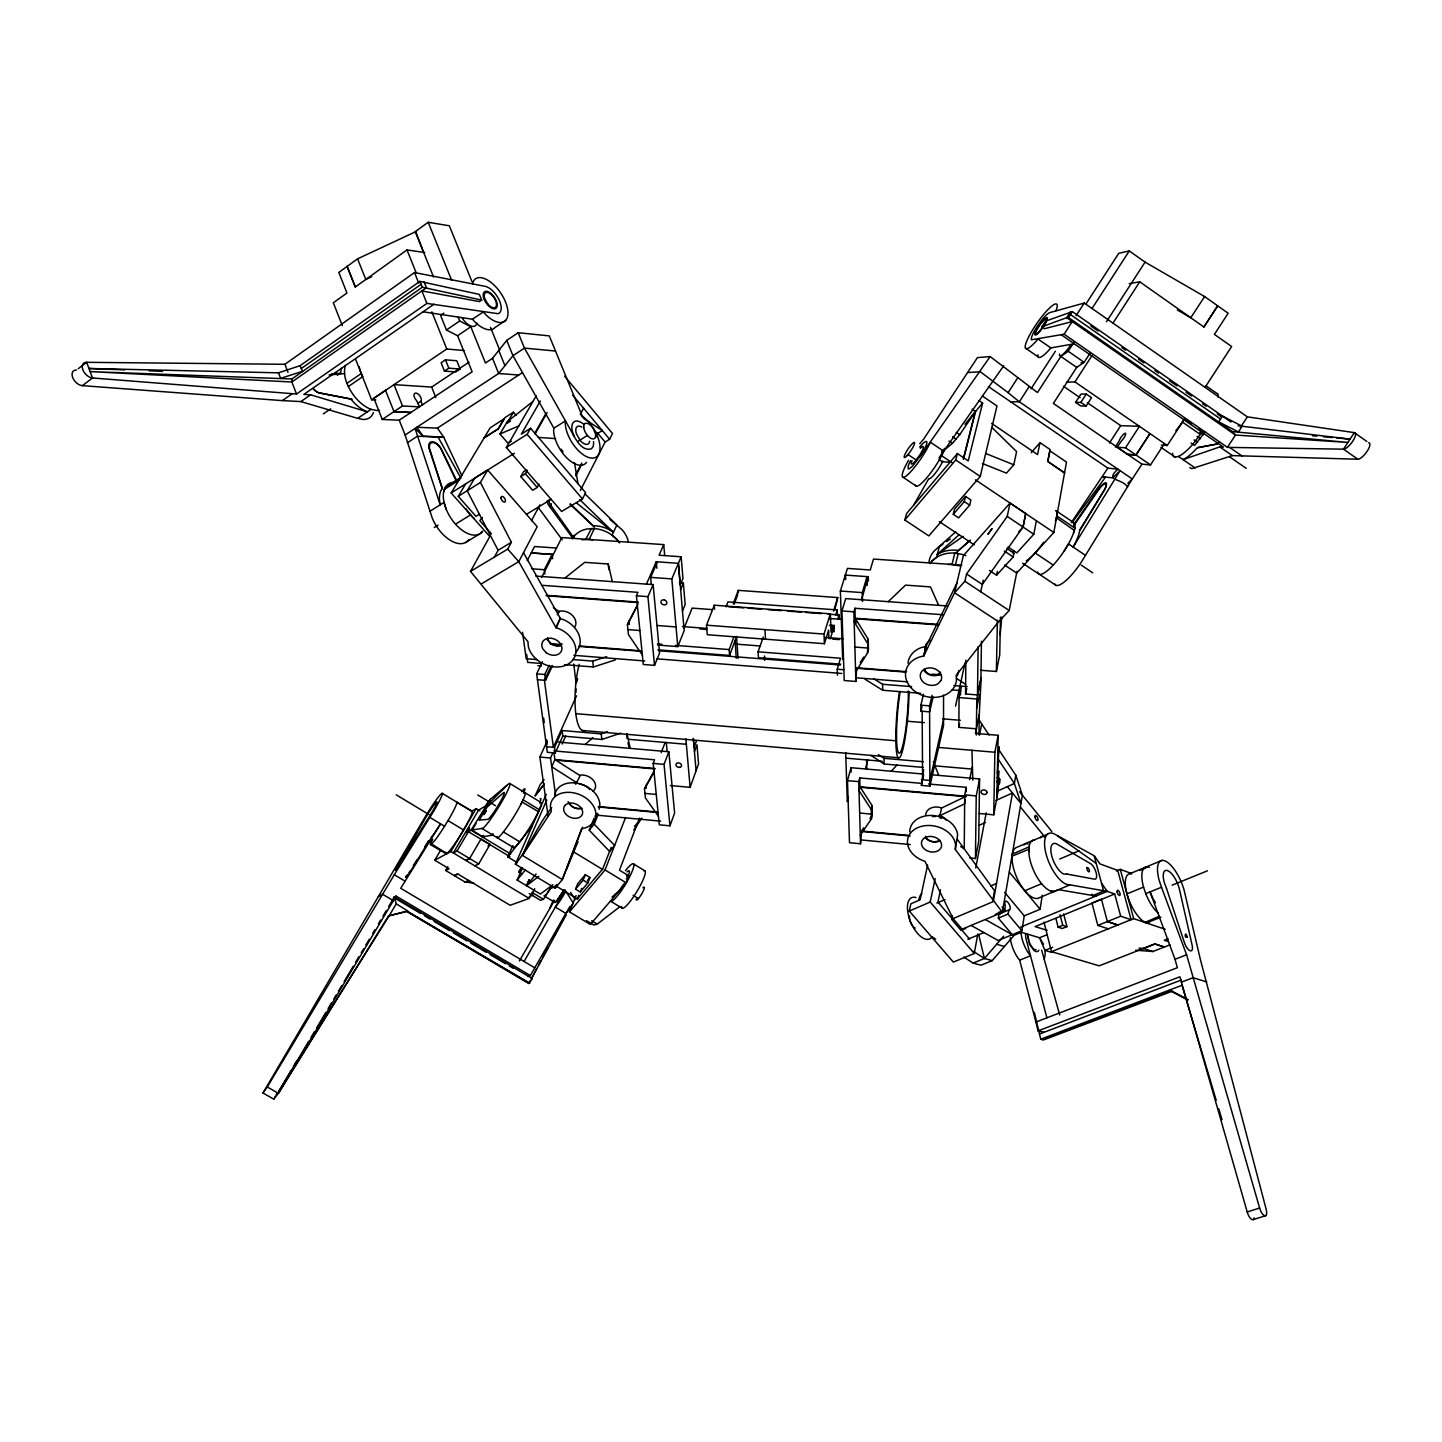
<?xml version="1.0" encoding="UTF-8"?>
<svg xmlns="http://www.w3.org/2000/svg" width="1442" height="1442" viewBox="0 0 1442 1442"><rect width="100%" height="100%" fill="white"/><g stroke="black" fill="none" stroke-linecap="round" stroke-linejoin="round"><path stroke-width="1.5" d="M943.555 695.134L943.519 725.542L929.892 786.16L921.42 785.421L923.655 769.83M955.451 564.723L958.191 553.674M124.625 369.873L88.953 368.485L278.468 372.829L300.116 365.673L419.892 281.388L479.357 294.42L481.718 300.08L422.308 287.246L291.879 378.976L291.861 382.004L296.511 394.008L426.904 303.415L498.085 313.689A15.88 7.877 55.8 0 0 498.878 299.413A15.88 7.877 55.8 0 0 484.62 286.237L414.521 272.556L284.921 364.285L86.646 362.321L78.192 368.755M976.288 735.023L976.811 699.01L981.155 678.137L979.262 714.727L976.36 728.805L958.858 727.345L959.056 697.549L961.453 686.608M960.552 694.81L960.588 690.556L952.099 689.925M928.522 783.997L966.248 787.332L964.716 794.884L964.247 848.815L960.642 846.562M981.443 641.239L980.939 678.389L977.496 694.936L965.563 693.981L965.852 660.184M966.212 791.784L966.248 787.332M972.809 780.086L971.944 750.291L938.616 747.461M969.817 857.954L975.441 858.495L976.234 795.912L979.569 778.95L932.271 774.823M977.496 694.936L978.109 646.647M978.992 733.293L979.262 714.727M979.569 778.95L978.721 841.317L975.441 858.495M980.794 670.278L996.386 671.485L997.395 620.204M978.848 813.468L993.736 814.82L994.872 752.255L998.134 735.294L975.423 733.383L976.36 728.805M998.134 735.294L996.927 797.606L998.657 770.911L998.261 790.36L993.736 814.82M1000.496 617.14L999.721 654.866L996.386 671.485M1001.775 617.068L1000.153 634.877M1059.546 354.065L1059.491 355.345A13.465 2.794 -55 0 0 1070.451 345.413M1027.443 934.308L1029.462 944.204L1033.896 950.35A10.887 4.723 67.1 0 0 1038.042 951.251L1038.889 950.188M1028.813 852.15L1029.029 846.887L1012.374 854.097L1012.104 859.342A27.65 11.806 66.3 0 0 1022.775 888.146A27.65 11.806 66.3 0 0 1039.466 897.681L1069.964 884.847L1107.294 891.39L1114.684 893.986L1120.686 916.211L1131.105 919.708L1117.712 870.409L1099.904 863.884L1094.316 855.809L1053.742 833.638A27.903 11.536 66.1 0 0 1045.955 853.52A27.903 11.536 66.1 0 0 1066.557 884.379L1069.964 884.847M1002.352 912.371L955.307 849.464L955.577 844.868A24.37 18.331 12.7 0 0 933.677 825.887A24.37 18.331 12.7 0 0 908.262 837.135A24.37 18.331 12.7 0 0 921.456 859.991L924.971 861.415L953.072 918.59L962.12 929.171L1002.352 912.371L1022.378 795.173L1015.817 775.255L998.765 749.642M955.307 849.464L957.632 834.774A24.226 18.295 12.7 0 0 932.632 815.487A24.226 18.295 12.7 0 0 909.758 831.98M553.854 428.184L565.462 420.902L565.246 423.281A25.668 12.852 58.1 0 0 581.739 453.599A25.668 12.852 58.1 0 0 599.854 450.517A25.668 12.852 58.1 0 0 586.515 419.676L582.244 416.107L549.294 335.896L518.183 332.705L506.755 340.384L512.955 355.687L553.854 428.184L553.62 430.563A25.577 12.942 58.1 0 0 567.193 458.268A25.577 12.942 58.1 0 0 586.534 462.359M472.615 283.822L472.778 282.758A25.758 12.762 55.8 0 1 494.642 285.624A25.758 12.762 55.8 0 1 507.422 317.222A25.758 12.762 55.8 0 1 485.684 314.644L483.268 311.905L472.489 319.223L423.065 311.796L303.829 394.423L310.625 394.802L367.404 411.835A29.453 16.295 54.6 0 1 350.929 399.128L318.844 392.873A10.274 5.804 53.8 0 1 313.058 388.457A9.625 5.444 53.8 0 0 320.088 393.017L352.118 399.182M971.295 925.53L998.17 940.508L1021.891 930.739L1024.253 915.85L1040.133 909.271L1042.242 895.212M431.627 840.181L430.275 844.543L446.425 853.898L448.011 852.546A25.037 2.56 -58.4 0 0 463.549 830.051A25.037 2.56 -58.4 0 0 472.237 811.486L456.862 802.185A25.073 2.361 -58.3 0 1 448.011 820.606L444.569 826.248A25.073 2.361 -58.3 0 1 434.799 840.506L430.942 844.615M1021.891 930.739L1007.94 914.102L1009.039 910.136A4.813 2.109 66.6 0 0 1009.779 905.666A4.813 2.109 66.6 0 0 1006.011 901.16A4.813 2.109 66.6 0 0 1005.254 905.63L1004.876 910.443L995.25 914.462M997.467 791.117L1007.327 786.665L1012.482 793.01L993.286 901.592L953.072 918.59M985.535 919.654L1012.248 934.704L998.333 918.121L999.018 914.048L1008.625 910.046M992.691 900.944L994.511 890.687L957.344 839.37M1015.817 775.255L1014.375 783.475L1020.972 803.446L1012.482 793.01L996.08 800.4M1004.641 565.048L1016.718 573.069L1053.85 532.477L1066.485 462.089L1049.866 450.769L1047.793 461.458L1064.557 472.886L1047.793 461.458L1050.1 449.525L1039.988 442.64L1031.282 452.662M927.621 865.074L920.122 899.826L910.875 903.81L909.271 911.038L953.342 962.066L974.269 953.504L977.802 933.983M997.395 773.777L999.144 746.812L997.792 753.986M345.341 365.421C342.277 376.578 348.081 387.862 354.624 396.604A29.489 16.259 54.6 0 0 371.099 409.348L376.38 410.483A29.489 16.259 54.6 0 0 379.516 410.249M975.747 868.048L986.22 812.909M1007.994 546.987L1016.862 552.899L1033.788 534.243L1036.383 520.76M952.369 915.526L951.612 919.365L961.039 930.396L965.725 928.432M1009.184 610.507L980.704 591.743L982.326 584.425L1023.027 527.051L1025.713 513.568L1010.067 503.042L963.328 555.693L954.568 592.752L923.799 655.876L920.068 656.849A25.794 20.603 13 0 0 916.391 692.376A25.794 20.603 13 0 0 956.461 680.516L956.226 675.289L997.972 622.493L1009.184 610.507L1016.971 571.393M978.415 718.729L981.732 724.01L979.46 735.168L978.127 733.041M1025.731 513.604L1023.027 527.051L1018.827 531.737M1039.988 442.64L1037.573 454.59L991.645 423.425M989.518 570.545L996.584 575.232L1013.203 556.936L1013.96 553.223L1006.877 548.501M965.401 800.04L964.626 803.843L939.932 815.613M969.619 779.707L972.196 766.946M940.49 889.786L937.967 902.097L955.163 922.249M976.667 708.292L979.569 694.395M974.269 953.504L930.216 902.043L935.155 878.52M996.584 575.232L997.413 571.338M998.675 621.826L954.568 592.752L964.878 581.27L966.573 573.988L1007.219 516.416L1010.067 503.042M982.435 463.531L1006.462 473.138L1013.762 464.775L1016.61 451.616L991.88 427.409M965.563 693.981L966.753 688.447M860.279 835.206L871.509 818.695L871.274 809.521L858.999 790.522L859.991 786.791L966.176 796.254L941.554 808.043L939.517 817.524L941.5 818.335M958.858 727.345L959.615 723.83M955.541 706.147L965.077 662.815M983.264 580.153L982.326 584.425L966.573 573.988M943.519 719.9L929.874 780.446L921.384 779.707M921.42 785.421L922.321 781.456M923.601 775.454L922.592 779.78L922.159 711.23L920.915 711.158L920.879 705.156L923.511 694.233M933.118 696.991L929.621 711.879L922.159 711.23M929.892 786.16L929.585 705.859L932.091 695.242M979.136 400.714L982.615 403.057L968.249 460.845L957.398 453.545L906.639 513.478L904.801 520.003L928.828 535.919L980.236 476.437L996.981 405.959L982.507 396.117M969.655 505.187L970.899 500.013L965.545 496.427L954.55 509.134L953.252 514.307L958.606 517.876L969.655 505.187L964.283 501.6L965.545 496.427M920.915 711.158L921.979 706.778M948.223 564.435A29.11 24.009 12.5 0 1 952.026 564.489L954.802 553.079L962.283 554.413A28.894 23.919 12.4 0 1 965.87 555.693M923.583 656.218L925.962 646.593L956.821 583.271M923.799 655.876L926.179 646.25M963.256 459.169L975.098 412.214L964.968 424.272M963.635 458.736L975.549 411.457L972.088 409.113M871.274 809.521L872.23 805.772L859.991 786.791L859.738 777.923L921.871 783.403M872.338 810.368L871.401 814.117L859.648 813.036M871.509 818.695L872.23 805.772M923.619 774.066L851.014 767.703L847.481 780.645L849.5 842.723L860.532 843.768L861.307 833.584M904.801 520.003L955.74 459.98L957.398 453.545M550.069 908.1L550.231 907.487A20.783 3.208 -58.7 0 1 553.566 899.952M865.579 768.442L867.778 760.06M860.532 843.768L858.747 781.636L859.738 777.923M848.437 797.336L847.301 801.554L845.697 752.562M1073.515 533.071L1074.867 528.114L1056.824 515.966A31.093 7.697 -55.7 0 0 1055.778 510.576L1073.713 522.653M905.306 672.08L856.638 668.259L855.611 671.882L867.453 653.136L868.463 649.531L868.228 639.257L855.214 618.221L854.944 608.272L943.447 614.761M868.336 644.394L867.327 647.999L854.89 647.043M1055.418 520.904L1056.824 515.966M947.304 605.964L845.733 598.574L841.948 610.939L844.219 680.534L855.881 681.453L856.638 668.259M867.453 653.136L868.228 639.257M862.532 601.458L862.298 592.608L867.021 576.62L867.237 585.416M861.451 599.854L868.282 576.71L845.336 575.088L840.38 591.04L842.651 659.481M855.881 681.453L853.88 611.823L854.944 608.272M837.442 675.162L837.225 669.232L840.506 658.237L758.095 651.82L758.456 657.696L840.704 664.149M274.268 1098.48L278.45 1093.324L396.099 896.077L530.35 975.567L569.987 906.315M837.73 619.213L839.046 614.923L827.96 614.112M835.711 615.013L837.279 609.948L727.958 601.891L726.047 606.884M833.079 625.486L831.025 632.173L830.358 613.805L714.277 605.207L706.526 625.179L707.265 634.714L824.391 643.709L828.609 630.082L828.934 638.59M830.286 638.914L834.413 625.486L829.961 625.161M833.53 611.102L837.73 597.565L738.25 590.355L733.239 603.693M834.828 609.732L837.73 597.565M845.481 579.486L845.336 575.088L847.445 568.4L870.265 569.987L873.492 559.063L961.886 565.156M824.391 643.709L824.013 634.083L830.358 613.805M758.095 651.82L763.269 637.04M444.587 489.271L459.547 479.825L460.304 477.717L445.362 487.144L443.649 491.812M670.35 785.548L690.123 787.332L698.559 763.881L696.955 744.757L694.449 751.606M657.913 649.819L729.598 655.443L736.538 636.481L738.034 658.525M553.746 750.885L654.56 759.79L653.172 763.413L659.3 824.824L669.953 825.815L674.622 813.054L668.854 751.769L558.324 742.089M729.598 655.443L729.183 649.567L733.816 636.949M696.594 740.539L694.089 747.389L693.332 738.755M734.122 604.27L737.691 594.735M576.079 895.518L569.5 911.903L590.337 924.412L626.225 882.828L628.838 875.889L619.465 870.193L639.473 818.119M546.23 794.344L515.353 864.173L555.188 888.164L562.344 879.548L582.514 827.257M669.953 825.815L664.041 764.368L668.854 751.769M661.193 752.67L665.122 742.486M658.453 816.352L645.421 797.931L644.484 788.864L654.38 770.425M569.5 911.903L605.027 869.959L625.594 817.488M611.174 847.427L602.666 869.039L577.16 899.195L578.729 895.284M587.813 882.973L589.976 877.529L585.308 874.699L577.737 883.694L575.538 889.155L580.225 891.967L587.813 882.973L583.127 880.143L585.308 874.699M657.642 645.061L677.776 646.629L684.157 630.713L678.407 563.317L656.218 561.749L646.395 584.226M580.225 891.967L581.667 888.344M684.229 627.775L692.124 608.109L712.312 609.606M406.211 875.997L405.815 877.006L407.834 874.393M682.445 611.12L685.148 604.468L683.364 583.145L679.308 582.856M594.194 824.193L614.634 845.445L609.606 851.429L589.219 830.213L594.194 824.193L598.232 814.261M542.571 585.344L637.941 592.338L636.427 595.798L643.276 664.474L654.524 665.375L659.571 653.082L653.118 584.605L535.775 576.079M589.219 830.213L594.104 818.299M556.702 901.25L558.36 898.258A7.156 1.1 -58.7 0 0 562.218 892.454M680.66 589.706L683.364 583.145M566.346 869.868L578.008 841.605M555.188 888.164L556.72 884.433M1055.868 310.841L1056.337 309.742A27.019 5.227 -55.2 0 0 1046.495 311.166A27.019 5.227 -55.2 0 0 1026.127 342.727A27.019 5.227 -55.2 0 0 1035.735 341.646L1038.006 339.014L1050.876 347.901L1074.236 343.773M677.776 646.629L671.828 578.909L681.147 556.774L659.084 555.224L663.717 544.607L561.839 537.578L541.597 577.521M575.755 784.34L580.423 775.129A11.59 8.58 22.4 0 1 593.509 780.482A11.59 8.58 22.4 0 1 593.077 791.225M654.524 665.375L647.927 596.646L653.118 584.605M651.279 583.92L650.648 577.377L657.426 561.839M642.339 655.029L628.478 634.678L627.414 624.53L637.923 604.054M552.899 884.703L540.389 894.058L517.137 880.071L522.328 868.192M515.353 864.173C529.737 846.923 537.361 825.203 551.763 807.646M522.869 854.872L551.295 811.558L550.429 806.997A23.541 17.232 22.4 0 1 568.815 792.325A23.541 17.232 22.4 0 1 594.428 807.971A23.541 17.232 22.4 0 1 584.767 827.978L581.613 828.753L562.344 879.548L522.401 855.394L546.77 800.094M562.146 743.982L565.715 735.943M517.408 862.731L507.764 856.909L512.775 845.733M535.162 795.768L544.373 784.033L535.18 795.804L540.155 784.7L544.103 779.671M542.444 661.77L536.64 673.847L547.329 752.291L555.242 752.994L562.813 736.087L562.092 730.517L601.206 733.888L607.497 731.797M576.512 695.837L553.386 747.298L546.554 746.722M555.242 752.994L554.503 747.407L562.092 730.517M555.585 795.335L550.538 758.023L552.953 752.67M548.05 815.956L539.867 757.068L547.131 741.116M942.762 461.025L941.59 463.531A13.176 2.542 -56.1 0 1 934.236 474.508A13.176 2.542 -56.1 0 1 928.702 478.798L913.615 505.241M551.096 666.132L544.409 680.263L553.386 747.298L554.503 747.407M537.433 679.705L545.563 680.372L552.538 665.609M545.563 680.372L544.77 674.495L549.15 665.285M539.632 803.05A26.407 3.335 -58.4 0 1 539.344 809.719L537.019 814.568A26.407 3.335 -58.4 0 1 521.427 839.659A26.407 3.335 -58.4 0 1 513.154 846.436M516.2 415.422L513.442 412.196L504.862 417.693L498.247 428.869L484.152 437.827L498.247 428.869L504.141 418.847L490.118 427.859L451.184 492.966L489.793 536.55L470.507 571.393L527.916 641.618L528.367 646.665A24.983 19.215 25.4 0 0 567.824 664.293A24.983 19.215 25.4 0 0 559.586 629L555.909 627.504L560.325 618.348L523.5 552.701M556.161 627.865L560.325 618.348M557.279 614.815L559.802 611.12A12.293 9.553 25.6 0 1 572.672 615.68A12.293 9.553 25.6 0 1 574.889 626.946M582.117 539.795L589.075 539.452L594.392 528.583L587.471 528.926A28.047 22.405 26.1 0 0 572.366 538.875M591.238 528.745L585.885 539.236M520.706 804.654L523.086 799.805L539.344 809.719M574.24 535.18L572.744 538.19L548.411 504.826A9.625 7.733 28.4 0 1 547.401 500.59M274.701 1097.506L275.332 1096.262M544.896 574.042L544.337 569.716L552.124 554.395L531.215 552.935L553.277 554.485M536.226 395.847L506.34 447.489L561.623 511.477L582.46 498.95L585.632 492.695L530.602 428.274L521.355 434.132L540.353 400.984M580.333 490.514L605.117 442.009L609.606 439.251L612.526 433.519L564.543 376.164M575.574 474.995L581.793 463.044M575.773 475.86L581.793 464.27M595.834 437.214L597.835 433.357L602.323 430.581L584.208 418.811L580.315 414.196L583.559 408.194M527.231 560.577L534.567 546.518L556.54 548.05M549.744 506.719L551.313 503.745M627.414 624.53L637.4 605.622M536.532 969.024L531.269 978.938L566.165 914.985L564.958 915.4M538.623 965.04L540.732 961.075M542.841 957.109L548.104 947.178M554.431 935.263L563.894 917.382M531.485 520.688L539.921 504.826M470.507 571.393L507.71 549.114L511.405 542.264L480.42 482.475L487.666 470.002L537.217 526.672L518.796 561.641L481.61 583.74M526.582 469.858L523.536 471.732L520.814 476.617L532.639 490.262L537.217 487.45L538.984 484.188M494.354 557.135L498.085 550.285L511.405 542.264M520.814 476.617L525.393 473.769L527.195 470.525M417.585 403.58L421.226 400.894A5.119 2.776 55.5 0 0 418.685 394.513A5.119 2.776 55.5 0 0 414.124 394.261A5.119 2.776 55.5 0 0 416.648 400.642L419.568 406.878L402.48 405.959L382.238 419.46L373.875 398.262L385.555 390.349M267.275 1086.998L394.279 874.735L433.357 811.774A25.109 2.163 -58.3 0 0 441.703 793.442A25.109 2.163 -58.3 0 0 424.849 817.398L262.967 1093.018L267.275 1086.998L278.45 1093.324L388.511 915.922L406.842 911.434L528.709 983.48L530.404 980.452M528.709 983.48L532.422 978.649L394.369 896.924L388.655 906.549M534.658 433.501L545.653 414.034M535.072 433.988L547.149 412.556M506.34 447.489L527.141 434.348L530.602 428.274M457.745 873.978L454.266 875.618L457.727 873.96L510.144 905.288L529.178 898.438L534.766 888.705M644.484 788.864L654.037 772.191M1044.062 958.804L1044.423 958.173A21.756 9.445 67.1 0 0 1044.981 950.008M524.077 961.49L563.534 892.832A12.816 1.983 -58.7 0 0 565.066 890.02L572.907 902.53M276.125 1094.802L277.026 1093.234M521.698 873.798L518.723 871.995L520.868 868.282M522.527 867.579L518.723 871.995M430.509 843.011L432.708 839.244M519.39 960.967L554.467 900.529M474.797 865.813L478.672 863.956L490.046 844.399L481.033 838.956L469.641 858.549L465.838 860.441L469.587 858.495M483.575 835.423L481.844 836.63L471.119 830.159L468.416 831.673L457.042 850.996L453.329 852.943L478.582 810.116L485.251 806.15L490.118 799.445L508.846 783.691A26.479 2.92 -58.3 0 1 501.311 802.581A26.479 2.92 -58.3 0 1 482.746 828.339L471.119 830.159L490.19 799.409M511.405 441.27L507.638 442.874L499.977 433.988L507.223 421.695L533.035 401.363M513.442 412.196L506.881 423.353L510.576 420.992M473.643 883.081L465.009 882.017L445.65 870.463L449.057 868.769L434.727 860.207L450.913 851.483L476.166 808.638L479.862 810.873M445.65 870.463L447.831 866.768M476.04 823.454L472.003 830.304L482.764 836.793L492.894 835.08A26.461 3.064 -58.3 0 1 492.894 833.584M278.721 1091.342L291.212 1070.234M293.501 1066.377L296.908 1060.627M434.727 860.207L440.279 850.834M446.948 853.61L431.645 844.003M472.003 811.161L456.447 802.203M1037.663 571.897A31.039 7.967 -55.6 0 0 1063.06 552.628A31.039 7.967 -55.6 0 0 1071.316 522.527L1107.871 468.145L1117.892 469.155L1132.294 478.978L1081.284 562.182A30.985 8.237 -55.5 0 1 1054.571 583.758M479.537 514.163L475.968 516.362L458.268 496.354L465.676 483.863M308.714 1041.304L277.873 1093.288L389.322 915.526L396.262 903.81L394.369 896.924L396.099 896.077M310.985 1037.465L314.41 1031.679M316.699 1027.84L325.838 1012.428M328.127 1008.571L331.552 1002.803M333.841 998.946L336.112 995.106M338.401 991.249L341.826 985.481M344.115 981.623L353.254 966.23M355.525 962.373L358.95 956.605M361.239 952.747L363.528 948.89M365.817 945.051L369.242 939.265M372.667 933.497L374.938 929.639M378.381 923.871L380.652 920.014M382.941 916.175L386.366 910.389M430.779 838.09A25.091 2.307 -58.3 0 0 440.549 823.833L400.714 888.308L534.748 967.816M1191.092 443.036L1194.571 445.434L1204.899 432.131M1064.286 550.79L1068.468 543.922L1085.429 555.314M413.385 865.579L416.81 859.937M424.813 846.778L428.256 841.137M429.644 839.947L409.276 873.311M1080.04 530.115L1103.076 492.263A9.914 2.56 -55.1 0 0 1105.617 483.611A9.914 2.56 -55.1 0 0 1097.452 491.47L1073.245 526.51M910.569 460.647A16.511 3.028 -56.2 0 0 908.154 466.253L908.172 468.92L909.145 468.884L912.66 466.09L922.231 453.185A16.511 3.028 -56.2 0 0 926.791 441.793A16.511 3.028 -56.2 0 0 919.69 447.02M860.189 662.635L863.74 657.029M624.278 883.441L618.582 891.498L612.075 896.996M1043.341 326.09L1040.061 330.579A9.301 1.802 -55.2 0 1 1035.608 333.985A9.301 1.802 -55.2 0 1 1037.789 328.037L1039.051 326.036A9.301 1.802 -55.2 0 1 1045.847 318.718A9.301 1.802 -55.2 0 1 1044.188 324.756L1044.08 324.937M408.879 872.861L409.997 871.13M529.232 893.535L540.498 900.313L543.454 899.285L550.429 888.452L556.125 886.379M919.78 443.721A26.407 4.849 -56.2 0 1 923.565 439.269L977.424 357.616L990.149 356.571L1037.483 392.53L1060.843 356.426L1068.18 351.271L1074.128 342.078M1366.836 441.45L1354.326 432.636L1247.33 416.846L1084.222 303.054L1050.028 312.535A16.673 3.226 -55.2 0 0 1038.096 325.081A16.673 3.226 -55.2 0 0 1031.427 339.789L1064.106 334.202L1072.253 321.584L1044.513 328.686L1041.827 326.829L1045.486 321.187L1072.343 311.616L1230.927 421.983M1076.074 315.69L1084.222 303.054M990.149 356.571L919.924 456.808M1003.632 365.907L938.976 457.925M1127.608 486.873C1121.227 477.753 1104.266 481.682 1117.892 469.155L1019.332 401.795L1008.12 392.675L1017.872 377.588M1029.065 386.762L1019.332 401.795L1010.716 401.813M1031.012 388.889L1055.382 351.235M1085.844 304.154L1118.74 253.305L1129.284 250.944L1145.074 262.12L1106.465 321.728M1091.991 308.57L1129.284 250.944M1066.431 382.184L1074.957 381.914L1092.081 355.471M1112.845 323.35L1139.739 281.803L1203.926 327.01L1217.697 305.812L1203.926 326.992M1075.57 402.408L1080.941 394.117L1086.259 394.045L1091.54 397.686L1086.132 406.031L1080.815 405.995L1075.57 402.408L1080.851 402.408L1086.132 406.031M1080.851 402.408L1086.259 394.045M1090.08 353.146L1084.15 362.321L1076.705 367.404L1053.363 403.418L1141.938 464.162L1150.518 464.937L1164.433 443.559M1205.061 387.339L1231.63 346.513L1214.416 334.4L1228.169 313.238L1204.593 296.547L1190.804 317.763L1177.339 309.958M1109.439 443.036L1120.722 425.642L1139.432 426.327L1125.499 447.795L1117.153 447.236L1121.407 441.018A5.444 1.37 -54.8 0 0 1125.571 434.619A5.444 1.37 -54.8 0 0 1123.318 434.493A5.444 1.37 -54.8 0 0 1119.172 440.873L1115.351 447.11M1117.153 447.236L1127.536 454.338L1136.044 455.023L1149.977 433.591L1135.972 454.969L1127.464 454.302M1070.505 311.796L1066.665 317.691L1041.827 326.829M1068.504 317.528L1232.369 431.591L1347.891 442.442L1235.452 435.051L1066.665 317.691L1068.504 317.528L1072.343 311.616M1141.938 464.162L1132.294 478.978L1127.842 483.322M1161.351 445.127L1167.245 445.488L1184.549 418.901L1191.759 423.894M1064.106 334.202L1227.43 447.38L1235.452 435.051L1232.369 431.591M1240.426 427.463L1247.33 416.846M633.741 830.069L641.834 818.119M863.74 827.78L861.253 831.439L910.172 836M869.959 818.605L872.464 814.946M941.644 452.373L952.387 443.379L959.687 434.691L975.549 411.457M1073.875 524.419L1098.768 488.766A10.581 2.722 -55 0 1 1105.852 482.782A10.581 2.722 -55 0 1 1104.392 489.829L1079.661 530.097A31.021 8.039 -55.5 0 1 1073.136 547.059L1120.073 470.633L1112.701 477.897L1102.788 476.743M1184.549 418.901L1179.718 425.769A31.778 8.346 -54.3 0 1 1175.843 430.617M1072.109 522.581L1105.347 477.338L1102.589 477.014M408.158 874.952L405.905 877.619M488.063 846.166L490.046 844.399M458.214 317.312L459.692 320.971L470.813 326.775L485.449 362.987L492.533 358.301L506.755 340.384M538.479 811.684L522.004 802.004M507.764 856.909L531.9 826.554M517.137 880.071L525.321 869.941M536.136 873.96L526.564 885.748L529.142 879.8L526.564 885.748L538.821 876.303M594.915 816.316L597.385 813.306M971.421 416.377L982.615 403.057M941.824 451.815L944.726 448.372M575.538 889.155L583.127 880.143M587.453 880.521L589.976 877.529M634.534 826.428L637.346 823.094M626.279 878.863L628.838 875.889M963.779 957.073L973.152 963.076L984.417 958.479L1003.632 936.164M1050.876 347.901L1048.586 350.532A26.983 5.407 -55.1 0 1 1037.952 354.786M953.252 514.307L964.283 501.6M973.152 963.076L980.975 965.203L992.186 960.642L1014.159 935.245L1021.387 932.271L1039.556 937.769L1047.361 934.596M480.547 533.396L482.133 531.611M1056.481 517.876L1074.254 530.368M891.192 771.218L897.104 764.963M486.224 806.114L506.971 785.385M888.272 601.674L905.522 585.128L930.451 586.894L938.652 605.334M955.758 531.81L934.164 550.988A28.696 23.847 12.3 0 0 928.954 562.272M970.322 540.335L958.479 550.502A28.84 23.901 12.3 0 0 937.336 554.395L958.858 534.928M956.605 552.232L970.033 540.281M585.182 744.451L592.95 737.565M931.46 561.569L936.597 557.315L939.283 546.752L942.96 544.175M564.777 578.188L584.713 562.344L608.236 564.002L612.327 581.631M586.425 920.591L593.816 925.043L597.24 924.106L620.132 906.549M76.498 370.035A9.121 5.642 48.9 0 0 72.659 377.444A9.121 5.642 48.9 0 0 82.356 385.645L92.522 377.984L296.511 394.008M423.606 252.314L415.693 231.693L357.58 258.839L338.816 272.448L346.945 292.996L333.318 302.784L342.349 325.676M433.573 277.062L415.26 231.621L428.202 222.284L449.327 225.781L472.021 281.749M355.309 287.012L347.125 266.41L355.309 287.012L407.005 249.935L424.759 252.53M301.27 368.503L421.1 284.308L419.892 281.388M946.619 541.597L950.278 539.02M937.336 554.395L963.112 536.352M82.356 385.645L282.326 400.606L292.167 393.774M423.065 311.796L433.988 304.226M337.284 375.226L340.709 373.099A29.453 16.295 54.6 0 1 341.682 367.962M282.326 400.606L300.837 401.579L310.625 394.802M443.884 313.148L440.585 315.419L446.461 330.002L457.601 335.734L472.147 371.82L399.254 420.199L382.238 419.46M346.891 383.41L361.257 373.532A29.633 16.15 54.7 0 1 359.238 366.809M348.387 386.492L362.771 376.632L361.257 373.532M481.718 300.08L479.465 301.612L421.893 290.887L291.861 382.004L90.125 371.603L291.879 378.976M323.314 413.872L330.741 408.825M446.461 330.002L459.692 320.971M457.601 335.734L470.813 326.775M355.507 358.968L371.603 399.776L446.768 349L464.198 350.55M300.837 401.579L357.706 418.36L371.099 409.348M445.488 359.833L441.126 362.753L444.46 371.099L455.78 371.946L460.124 369.062L456.79 360.752L445.488 359.833L448.822 368.179L460.124 369.062M505.745 320.304L495.039 327.514A25.668 12.834 55.7 0 1 474.905 321.963L472.489 319.223M444.46 371.099L448.822 368.179M402.48 405.959L394.026 384.635L431.663 387.069L468.92 362.23M468.83 539.668A29.363 16.457 57.3 0 1 450.697 540.552A29.363 16.457 57.3 0 1 432.24 518.057L405.112 434.979L498.662 373.478L512.955 355.687L524.455 348.099L555.494 351.037M407.383 442.784L417.369 436.241L443.685 437.16L461.8 475.536M614.923 894.256L616.996 893.175M423.245 436.457L416.828 427.265L437.413 428.112L522.365 372.667M487.666 470.002L474.58 478.257L467.208 490.767L458.268 496.354M451.184 492.966L514.397 453.257M430.077 511.171L444.046 502.411L446.245 509.314M480.42 482.475L467.208 490.767L498.085 550.285M434.276 527.502L438.062 525.158M578.35 441.054L587.417 435.448M455.51 524.167L470.579 514.866M465.586 542.516L479.555 533.991M526.528 514.271L551.241 499.293M471.444 811.504L476.166 808.638M378.435 896.473L382.617 894.274L393.378 900.655M406.842 911.434L529.863 983.192M388.511 915.922L407.744 910.983L396.262 903.81M1013.96 553.223L1013.582 553.386A5.426 1.316 -55.9 0 1 1013.798 550.447M371.82 276.684L365.799 279.478L357.58 258.839M1007.327 786.665L1014.375 783.475L998.459 759.61M465.009 882.017L468.56 880.431M979.352 825.203L985.499 822.481M1032.508 840.524L1015.925 847.716A27.65 11.806 66.3 0 0 1012.374 854.097M1031.823 841.01L1047.541 834.197M1028.921 849.266L1012.014 856.188M499.977 433.988L518.832 425.895M909.271 911.038L930.216 902.043M936.867 903.089L945.033 899.592M990.528 886.055L996.476 883.531M1059.726 859.035L1078.94 850.852M1024.793 890.777L1041.593 883.694M998.333 918.121L1007.94 914.102M1116.378 870.968L1120.272 869.346L1131.483 873.492M967.78 939.265L984.093 932.505M1149.4 923.204A26.695 10.4 66.6 0 1 1146.39 922.934L1142.893 920.987A26.695 10.4 66.6 0 1 1126.977 893.968A26.695 10.4 66.6 0 1 1129.933 873.654L1161.891 860.423M1139.793 870.481L1145.939 867.922M1020.684 927.062L1107.294 891.39L1101.526 883.243L1096.262 863.524M1114.684 893.986L1035.14 926.629L1047.198 930.36M1126.941 893.878L1143.542 887.082A26.821 10.256 66.6 0 1 1146.336 866.858L1149.346 867.255M1055.941 918.716L1058.122 927.206L1062.754 925.313L1066.918 926.629L1063.637 913.922M1143.542 887.082L1145.741 893.643L1161.495 887.245L1159.26 880.665A26.929 10.13 66.5 0 1 1164.757 860.802A26.929 10.13 66.5 0 1 1184.044 889.876L1200.303 959.218L1266.076 1208.955A7.751 2.938 69.9 0 1 1264.922 1215.84A7.751 2.938 69.9 0 1 1259.623 1208.036L1186.604 954.784L1161.495 887.245M1066.918 926.629L1062.285 928.504L1058.122 927.206M1172.112 885.172L1207.477 870.806M1117.82 925.025L1107.348 921.6L1101.436 899.105L1091.954 902.998L1097.831 925.422L1120.686 916.211M1010.247 937.642A21.684 9.517 67.2 0 0 1017.962 958.029L1019.674 960.174L1030.507 955.794L1028.795 953.649A21.756 9.445 67.1 0 1 1021.044 933.226M1039.556 937.769L1044.945 950.386L1052.768 947.232M1043.972 922.105L1051.47 951.666L1133.682 918.644L1165.136 929.279M1159.35 916.247L1144.912 922.447M1146.39 922.934L1160.918 917.148M1139 948.151L1143.308 948.494L1154.898 943.951L1164.415 947.034L1154.898 943.951L1099.201 965.816L1051.47 951.666M1168.11 938.76L1164.253 940.274L1168.038 941.518M1135.683 950.206L1152.879 951.522L1169.985 944.852M1044.062 1032.292L1038.078 1030.886L1035.897 1022.054L1177.357 967.708L1175.014 959.272L1186.604 954.784M1038.078 1030.886L1179.88 976.775L1247.204 1211.947A7.733 2.956 70 0 0 1251.115 1218.995A7.733 2.956 70 0 0 1254.198 1217.877M1188.352 999.811L1172.202 991.249L1043.521 1039.934L1040.727 1039.213L1039.484 1034.022L1181.304 980.037M1181.377 982.146L1193.057 977.712L1206.738 981.93M1040.727 1039.213L1182.025 985.283L1216.219 1100.282M1042.133 1039.574L1170.868 990.816M529.25 896.491L533.27 895.031M1060.915 334.544L1223.465 447.128L1219.788 446.912L1182.999 459.619A31.706 8.706 -54.1 0 0 1197.202 447.777L1216.471 444.136A11.103 3.136 -53.9 0 0 1219.662 441.847M562.813 736.087L601.873 739.476L620.691 733.167M1189.866 467.496A31.652 8.886 -54 0 0 1191.903 468.614L1232.333 455.6L1357.823 459.223A10.094 3.353 -52.4 0 0 1367.196 451.184A10.094 3.353 -52.4 0 0 1368.638 442.712M564.525 664.654L593.401 666.979L615.337 659.913M572.69 659.517L592.716 661.121L606.703 656.633M1247.204 1211.947L1259.623 1208.036M1253.278 1219.572L1265.697 1215.696M574.763 782.988L577.341 782.321M1160.972 447.326L1175.23 457.15L1178.402 456.447A31.706 8.634 -54.1 0 0 1192.552 444.587L1202.592 431.392L1198.969 428.887M1145.074 262.12L1204.593 296.547M527.988 976.036L530.35 975.567M1197.635 447.651L1216.219 444.19A10.418 2.956 -53.9 0 0 1217.3 443.938M925.962 646.593L922.447 647.224A25.632 20.549 13 0 0 908.009 663.176M1129.248 283.641L1139.739 281.803M1081.031 362.861L1084.15 362.321L1068.18 351.271M331.408 373.893L340.258 373.154M329.1 374.92L344.674 373.604M967.798 372.523L980.344 371.784L1008.12 392.675M497.093 837.604L498.067 837.586M1227.43 447.38L1343.493 449.165L1357.823 459.223M1182.368 422.019L1200.393 434.493M443.685 437.16L423.119 436.169L415.062 428.436L440.207 504.826A29.453 16.367 57.4 0 1 442.225 488.532L428.941 448.21A9.986 5.48 56.3 0 1 432.258 441.703A9.986 5.48 56.3 0 1 440.91 448.282L456.519 480.258M149.139 370.828L162.513 371.351M950.116 462.143L942.401 461.819L939.193 459.674M393.936 411.655L411.078 412.502L393.99 411.619L385.519 390.385M371.603 399.776L375.857 400.011M538.425 437.431L555.693 438.602M531.683 568.815L544.337 569.716M650.648 577.377L671.828 578.909M840.38 591.04L862.298 592.608M636.427 595.798L647.927 596.646M841.948 610.939L853.88 611.823M728.192 606.703L743.712 607.857M748.146 608.182L761.448 609.173M768.099 609.66L781.402 610.651M788.053 611.138L801.355 612.129M805.79 612.453L821.309 613.607M546.248 595.276L638.319 602.107M938.616 624.422L855.214 618.221L854.169 621.79L867.201 642.844M546.32 595.78L638.373 602.63M938.616 624.945L855.863 618.798L855.989 623.25M828.844 618.546L842.507 619.303M829.492 625.486L833.963 625.81L834.179 631.758M518.741 375.028L498.662 373.478L492.533 358.301M706.526 625.179L824.013 634.083M682.39 626.549L707.031 628.424M825.112 637.418L842.993 638.788M657.282 625.504L676.046 626.946M699.893 628.964L706.616 629.487M832.503 639.094L839.172 639.599M627.955 629.613L639.888 630.533M736.105 644.123L760.385 645.998M1095.992 896.059L1058.464 889.66M657.372 643.979L661.86 644.322M675.325 645.367L729.183 649.567M658.76 650.757L840.398 665.014M550.339 643.673L561.389 644.538M579.071 645.926L640.969 650.793M857.233 667.808L906.621 671.684M550.465 644.159L554.9 644.52M579.36 646.449L641.6 651.333M931.856 674.171L940.689 674.874M837.225 669.232L843.822 669.737M656.633 658.796L841.804 673.468M573.844 655.317L644.754 660.959M856.909 677.83L907.613 681.868M953.919 685.545L967.149 686.59M873.744 678.803L882.594 684.283L911.668 686.608M537.235 659.643L526.204 658.742L522.527 632.335M865.056 679.272L882.702 690.249L920.663 693.314M540.858 663.446L527.718 662.383L526.6 654.344M537.902 665.663L541.381 665.952M959.056 697.549L976.811 699.01M536.64 673.847L544.77 674.495M920.879 705.156L929.585 705.859M942.509 718.819L960.372 720.297M906.405 721.144L924.322 722.64M575.791 713.646L895.806 740.773M971.944 750.291L994.872 752.255M582.189 730.463L898.15 757.735M878.394 754.653L884.036 758.33L923.295 761.737M628.64 739.295L686.356 744.288M845.877 758.132L882.252 761.286M933.713 765.738L971.746 769.037M871.004 755.428L884.144 764.008L923.331 767.414M653.172 763.413L664.041 764.368M847.481 780.645L858.747 781.636M539.867 757.068L550.538 758.023M964.716 794.884L976.234 795.912M654.866 768.514L554.918 759.61L551.727 766.765L576.53 782.537M554.972 760.06L654.92 768.965M860.586 787.314L966.158 796.723M1312.4 435.772L1316.834 436.169M1323.468 436.764L1332.336 437.557M1336.77 437.953L1350.054 439.143L1238.065 425.769M644.953 793.406L656.272 794.452M598.772 806.583L656.975 811.99M861.811 831.043L908.262 835.369M598.196 806.961L657.624 812.495M597.024 815.181L660.652 821.147M861.487 839.983L910.263 844.561M1129.933 873.654L1131.591 873.87M1050.677 891.012L1054.12 891.462M952.026 564.489L959.561 565.841M357.706 418.36L363.005 419.46A29.363 16.367 54.5 0 0 373.424 412.538M999.018 914.048L999.432 914.156A4.795 2.127 66.7 0 0 1000.658 911.903M973.206 951.251L984.417 958.479L992.186 960.642M996.656 944.258L1004.407 946.511M1044.945 950.386L1052.137 952.495M1010.283 934.074L1014.159 935.245M1143.308 948.494L1152.879 951.522M1172.202 991.249L1169.534 990.384L1185.811 999.018M1097.831 925.422L1108.357 928.828M573.357 434.907C576.692 441.162 582.784 451.562 591.364 448.786L592.77 447.146A16.042 8.039 58.1 0 0 593.491 441.594M1107.42 921.546L1117.892 924.989M560.577 618.708L563.984 619.844A24.838 19.179 25.4 0 1 576.079 651.946M482.403 517.48L479.825 520.706L491.488 533.882M985.697 453.473L1013.762 464.775M941.554 808.043L940.653 807.664A11.987 9.121 12.6 0 0 925.71 815.217M939.012 815.235L941.896 816.424A12.041 9.121 12.6 0 1 946.276 820.228M262.967 1093.018L274.142 1099.327M393.486 897.393L420.541 913.417M424.417 915.706L430.221 919.131M434.078 921.42L449.543 930.577M453.401 932.866L466.938 940.869M470.795 943.158L486.26 952.315M490.118 954.604L505.583 963.743M509.441 966.032L513.316 968.321M407.293 911.2L529.286 983.336M394.279 874.735L405.004 881.098M481.844 836.63L510.666 854.024M457.042 850.996L478.672 863.956M450.913 851.483L529.178 898.438M396.19 794.812L428.869 814.496M429.896 817.416L444.569 826.248M591.671 920.753L597.24 924.106M543.958 895.861L554.918 902.44M532.134 892.472L543.454 899.285M621.899 908.045L610.417 901.106A21.936 3.857 -58.7 0 0 622.529 888.921A21.936 3.857 -58.7 0 0 633.795 866.155A21.936 3.857 -58.7 0 0 625.486 870.644M481.826 828.393L513.478 847.554M468.416 831.673L509.909 856.674M448.011 820.606L463.585 829.997M555.134 885.46L577.701 899.069M633.074 895.302L638.445 898.564M442.37 793.406L456.862 802.185M503.402 831.962L519.751 841.84M605.027 869.959L626.225 882.828M574.132 852.186L602.684 869.526M477.789 794.957L495.579 805.772M509.855 783.493L539.993 801.86A12.257 1.532 -58.3 0 0 540.119 798.796M633.561 863.938L645.007 870.914M935.66 939.121L931.911 936.723L930.991 938.057A22.513 10.635 66.7 0 1 909.956 920.212A22.513 10.635 66.7 0 1 915.994 897.555M579.612 775.345L554.918 759.61L554.034 753.066M956.731 678.605L965.635 684.319M594.212 431.014L597.835 433.357L605.117 442.009M553.349 607.713L558.955 611.372M964.878 581.27L980.704 591.743M939.355 521.662L974.269 544.86M1035.122 552.953L1053.255 565.066M903.089 477.284L916.427 486.188M1004.335 551.042L1013.203 556.936M1022.612 563.209L1038.745 573.952M1039.249 574.186L1056.049 585.38M1033.788 534.243L1007.219 516.416M908.027 454.536L916.553 460.232M955.74 459.98L980.236 476.437M940.959 455.275L952.117 462.774M975.459 479.844L1053.85 532.477M1081.266 565.138L1092.712 572.816M956.244 432.366L959.687 434.691M952.585 436.728L956.028 439.053M948.944 441.054L952.387 443.379M988.437 386.6L1107.871 468.145M1135.972 454.969L1150.518 464.937M1125.499 447.795L1136.044 455.023M1074.957 381.914L1167.245 445.488M1025.442 348.099L1038.168 356.877M1178.402 456.447L1195.13 467.965M1063.439 386.258L1080.076 397.704M1087.466 402.769L1120.722 425.642M1229.611 456.826L1246.248 468.344M1197.058 436.295L1200.555 438.692M1194.084 439.936L1197.563 442.334M1060.843 356.426L1076.705 367.404M1229.792 447.507L1242.481 456.303M1199.834 432.348L1203.313 434.763M1219.788 446.912L1232.333 455.6M1090.747 325.892L1098.083 330.993M1121.912 347.576L1125.589 350.136M1138.423 359.058L1143.921 362.897M1154.934 370.54L1158.593 373.099M1169.588 380.76L1176.924 385.861M1186.099 392.242L1191.597 396.063M1202.61 403.724L1206.269 406.265M1217.264 413.926L1220.941 416.468M1070.433 314.572L1220.545 419.009M1206.089 385.897L1216.76 393.342A14.907 4.038 -53.9 0 1 1217.895 396.91M1057.599 835.963L1096.226 863.416L1094.172 855.737M609.894 519.426L622.169 529.809A27.867 22.351 26.2 0 1 628.315 541.561M576.602 502.988L613.409 532.314A27.993 22.387 26.1 0 0 592.968 525.753L569.987 504.249M617.428 539.957L612.075 535.108L616.87 524.996L584.893 493.849M1158.286 913.165L1155.799 910.803A26.821 10.256 66.6 0 1 1145.741 893.643M570.473 503.925L594.537 527.087M579.648 499.509L613.409 532.314M507.71 549.114L518.796 561.641L555.909 627.504M525.393 473.769L537.217 487.45M527.141 434.348L582.46 498.95M959.471 927.296L969.511 939.048M1002.064 907.09L1004.876 910.443M572.708 395.252L609.606 439.251M1004.623 892.328L1024.253 915.85M1009.292 872.086L1040.133 909.271M1019.566 791.712L1051.849 831.529M1020.377 806.943L1044.405 836.486M538.19 507.332L562.272 539.849M574.186 538.281L551.042 505.601A9.012 7.246 28.4 0 1 548.897 499.797M547.293 639.725L550.7 643.547A10.418 8.039 25.4 0 0 560.686 645.782M437.413 428.112L443.559 436.872M981.732 724.01L989.032 734.987M998.261 777.202L999.342 778.896A9.193 7.084 11 0 1 997.756 785.8M570.617 892.436L575.088 899.664M574.06 436.169L524.455 348.099L518.183 332.705M619.159 542.102L619.591 542.877A28.047 22.405 26.1 0 0 591.617 528.529M438.007 436.962L460.953 478.239M456.339 481.195L441.973 450.967A9.355 5.137 56.3 0 0 432.816 442.532A9.355 5.137 56.3 0 0 430.257 450.679L442.37 488.586M424.056 281.839L426.471 287.679L421.893 290.887L426.904 303.415M421.1 284.308L422.308 287.246M490.496 327.352L499.743 350.154M498.77 350.442L504.934 365.673M428.202 222.284L451.652 280.307M300.116 365.673L302.405 371.351L280.649 378.345L278.468 372.829M933.334 761.827L938.76 775.381M407.005 249.935L416.125 272.628M431.861 311.851L446.768 349M414.521 272.556L418.667 282.956M431.663 387.069L435.808 397.505M420.974 401.327L422.488 405.148M399.254 420.199L405.112 434.979M284.921 364.285L288.021 372.306M573.628 434.997L572.654 432.42A16.042 8.039 58.1 0 1 574.114 421.749A16.042 8.039 58.1 0 1 584.19 424.633M1175.014 959.272L1150.049 891.895A26.839 10.22 66.6 0 0 1152.987 898.33M1218.796 1108.898L1222.041 1119.659M1041.665 950.17L1059.726 1014.988M1120.272 869.346L1133.682 918.644M1101.526 883.243L1103.635 891.102L1092.315 895.77L1091.9 894.202M1046.91 1017.818L1026.235 939.625A13.429 5.822 67.1 0 1 1025.604 933.677M1019.674 960.174L1035.897 1022.054M1060.032 914.697L1062.754 925.313M978.685 934.524L984.417 958.479M1034.311 1012.212L1039.484 1034.022M627.054 733.96L630.226 748.38M627.991 742.666L628.892 746.794M574.457 462.576L578.008 483.773M543.652 718.17L544.229 722.532M546.59 739.944L547.185 744.288M552.124 554.395L552.665 558.703M573.736 663.987L576.097 683.184M592.716 661.121L593.401 666.979M601.206 733.888L601.873 739.476M608.236 564.002L608.866 569.842M626.621 734.176L627.09 738.52M628.946 621.051L629.289 624.44M645.89 785.241L646.196 788.269M666.294 742.558L667.105 751.156M656.218 561.749L656.831 568.256M663.717 544.607L664.69 555.386M685.869 738.773L690.123 787.332M678.371 563.317L680.245 585.001L682.967 578.458L681.147 556.774M693.314 738.322L696.089 770.839M714.277 605.207L714.583 609.263M735.06 640.536L736.267 658.201M738.25 590.355L738.412 592.824M764.458 656.02L764.711 660.436M764.963 629.613L765.522 639.185M833.152 627.558L833.296 631.668M839.046 614.923L839.19 619.411M837.279 609.948L837.478 615.536M845.372 575.088L845.517 579.486M851.014 767.703L851.14 772.137M866.606 759.934L866.822 768.622M868.282 576.71L868.39 581.108M882.594 684.283L882.702 690.249M884.036 758.33L884.144 764.008M932.397 816.569A12.059 9.121 12.6 0 1 935.497 816.551M939.283 840.434A8.346 6.309 12.7 0 1 925.476 836.306M940.599 672.188A8.832 7.084 13 0 1 931.893 675A8.832 7.084 13 0 1 924.574 669.214M924.845 648.72A12.69 10.238 12.9 0 1 931.081 640.23M579.45 784.087A11.662 8.598 22.4 0 1 589.742 789.531M581.306 808.043A8.075 5.93 22.4 0 1 569.464 803.212M958.642 670.782A25.632 20.549 13 0 1 957.164 675.956M940.13 674.171A10.743 8.616 13 0 1 923.655 669.881M929.856 563.552A28.894 23.919 12.4 0 1 957.776 553.404M915.219 928.125A7.733 3.677 66.7 0 1 910.785 923.006A7.733 3.677 66.7 0 1 909.542 915.976M1043.738 326.126A10.599 2.055 -55.2 0 1 1034.851 334.382A10.599 2.055 -55.2 0 1 1043.81 319.745A10.599 2.055 -55.2 0 1 1045.126 323.855M1175.23 457.15A31.706 8.634 -54.1 0 1 1172.562 453.275M920.32 448.3A10.563 1.929 -56.2 0 1 923.439 446.984A10.563 1.929 -56.2 0 1 920.465 453.906L915.832 460.503A10.563 1.929 -56.2 0 1 912.047 460.683M908.55 460.25A26.407 4.849 -56.2 0 0 906.315 475.842A26.407 4.849 -56.2 0 0 929.243 444.587L930.324 442.189L943.753 451.22L942.707 453.635A26.371 5.011 -56.1 0 1 926.413 478.203A26.371 5.011 -56.1 0 1 915.526 485.197M997.089 777.49A8.598 6.633 11 0 1 997.702 784.214M1155.529 902.818A26.839 10.22 66.6 0 1 1153.798 899.862M1036.059 949.629A8.526 3.695 67.1 0 1 1034.995 949.539M1033.788 948.908A8.526 3.695 67.1 0 1 1029.354 942.329M1028.705 940.256A8.526 3.695 67.1 0 1 1028.344 936.507M1056.86 890.165A27.777 11.662 66.2 0 1 1033.59 870.409A27.777 11.662 66.2 0 1 1034.635 839.839M1043.611 944.168A10.905 4.687 67.1 0 1 1040.764 939.607M918.951 899.772A22.585 10.563 66.6 0 1 921.762 893.535M1040.439 837.874A12.888 5.371 66 0 1 1044.513 836.955M1023.946 845.03A12.834 5.426 66 0 1 1028.056 844.075M999.378 912.047A2.92 1.298 66.6 0 1 998.423 912.317M999.973 779.275A9.157 7.084 10.9 0 1 996.945 781.852M998.261 780.41A8.58 6.633 10.9 0 1 996.62 781.474M939.463 841.047A10.166 7.679 12.7 0 1 925.494 837.856M1043.702 542.21A31.093 7.697 -55.7 0 1 1026.325 560.794M523.554 793.244A26.443 3.118 -58.3 0 1 514.145 816.208A26.443 3.118 -58.3 0 1 496.985 836.666M550.754 887.677A10.4 1.55 -58.7 0 1 547.852 892.057M546.518 893.788A10.4 1.55 -58.7 0 1 544.499 895.752M626.513 875.006A8.778 1.55 -58.7 0 1 626.639 876.285M626.964 871.923A13.699 2.415 -58.7 0 1 628.622 874.843M643.889 870.788A21.9 3.984 -58.7 0 1 636.21 892.67A21.9 3.984 -58.7 0 1 621.61 906.549M554.737 901.935A10.4 1.604 -58.7 0 0 556.342 901.647L564.237 889.732A8.147 1.262 -58.7 0 1 559.748 897.501A8.147 1.262 -58.7 0 1 556.342 900.763M521.842 791.604A12.275 1.424 -58.3 0 1 523.933 792.073M642.97 887.749A7.534 1.388 -58.7 0 1 643.763 889.858A7.534 1.388 -58.7 0 1 638.77 898.168A7.534 1.388 -58.7 0 1 636.264 898.925M554.647 795.93A23.414 17.214 22.4 0 1 580.82 784.069A23.414 17.214 22.4 0 1 599.115 809.304M582.045 808.385A9.824 7.21 22.4 0 1 568.076 801.59M446.425 853.898A25.037 2.56 -58.4 0 1 445.902 852.24M573.123 903.269A20.765 3.317 -58.8 0 1 567.337 911.705L565.895 913.435L555.332 907.108L556.774 905.36A20.783 3.208 -58.7 0 0 565.354 892.201M482.782 531.161A29.489 16.349 57.4 0 1 450.21 517.065A29.489 16.349 57.4 0 1 452.446 482.529M474.526 518.832A29.633 16.223 57.5 0 1 465.892 508.702M462.341 318.267A12.78 6.453 55.6 0 0 475.031 326.018L476.275 324.865A12.78 6.453 55.6 0 0 476.96 323.062M589.634 441.306A10.274 5.137 58.1 0 1 580.081 440.351L576.295 433.465A10.274 5.137 58.1 0 1 581.865 427.12M562.164 643.925A8.562 6.615 25.4 0 1 553.44 644.736A8.562 6.615 25.4 0 1 547.563 637.905M563.101 451.833A12.78 6.489 58.1 0 1 561.136 449.147M589.075 539.452A28.245 22.477 26 0 1 592.68 539.903M576.025 692.376A13.753 3.713 -85.3 0 1 576.061 688.879M576.89 681.832A13.753 3.713 -85.3 0 1 577.647 678.767M909.019 691.836A44.233 5.552 -85.3 0 1 898.835 758.077A44.233 5.552 -85.3 0 1 899.357 692.07M585.182 730.535A43.008 11.5 -85.3 0 1 575.466 710.6A43.008 11.5 -85.3 0 1 579.179 664.329M908.316 690.88A39.331 4.939 -85.3 0 1 903.413 742.936A39.331 4.939 -85.3 0 1 896.762 743.405A39.331 4.939 -85.3 0 1 900.205 691.457M486.152 810.855L483.863 814.532L486.152 810.855M479.231 820.083L488.027 819.326A15.844 1.748 -58.3 0 0 499.112 803.915A15.844 1.748 -58.3 0 0 503.637 792.595L487.054 807.178L479.231 820.083M469.515 828.014L466.685 832.521L469.515 828.014M991.916 528.727L988.094 534.027L991.916 528.727M1187.199 937.21C1183.648 938.778 1185.54 929.405 1187.199 937.21M986.977 792.325L986.905 792.92A2.974 2.271 11.2 0 1 982.236 793.857A2.974 2.271 11.2 0 1 982.687 790.036A2.974 2.271 11.2 0 1 986.977 792.325M404.283 856.224L402.03 859.811L404.283 856.224M395.45 870.265L431.609 812.928A15.033 1.298 -58.3 0 0 436.638 801.932A15.033 1.298 -58.3 0 0 426.526 816.28L395.45 870.265M564.795 805.609L563.894 807.268A9.878 7.228 22.4 0 0 574.15 818.299A9.878 7.228 22.4 0 0 581.721 808.908A9.878 7.228 22.4 0 0 566.291 804.294L564.795 805.609M1087.142 867.669L1086.998 867.922A2.289 0.937 66.3 0 0 1087.755 870.878A2.289 0.937 66.3 0 0 1089.359 871.491A2.289 0.937 66.3 0 0 1088.602 868.535L1088.277 868.12A2.289 0.937 66.3 0 0 1087.142 867.669M1354.326 432.636L1343.493 449.165A10.112 3.281 -52.6 0 0 1352.83 441.072A10.112 3.281 -52.6 0 0 1354.326 432.636M1242.157 426.255L1238.444 431.933L1218.634 421.911L1222.474 416.089L1242.157 426.255M941.031 680.444L937.859 683.887A10.815 8.634 13 0 1 920.897 678.803A10.815 8.634 13 0 1 930.991 667.934A10.815 8.634 13 0 1 941.031 680.444M1066.828 874.05L1063.962 874.104A16.691 6.904 66.1 0 1 1051.669 855.647A16.691 6.904 66.1 0 1 1056.301 843.732L1089.882 863.253A8.688 3.497 66.3 0 1 1096.19 872.807A8.688 3.497 66.3 0 1 1093.973 879.061L1066.828 874.05M679.651 767.378L678.93 767.378A2.866 2.163 20.2 0 1 676.118 763.954A2.866 2.163 20.2 0 1 680.732 763.863A2.866 2.163 20.2 0 1 679.651 767.378M664.456 599.998L663.68 599.854A3.046 2.415 23 0 0 661.337 603.243A3.046 2.415 23 0 0 666.312 604.144A3.046 2.415 23 0 0 664.456 599.998M546.284 652.757L542.841 648.918A10.473 8.057 25.4 0 1 550.718 638.211A10.473 8.057 25.4 0 1 561.659 650.36A10.473 8.057 25.4 0 1 546.284 652.757M939.787 840.56L938.003 838.883A10.22 7.679 12.7 0 0 922.015 840.686A10.22 7.679 12.7 0 0 931.532 851.988A10.22 7.679 12.7 0 0 941.013 842.47L939.787 840.56M487.775 304.01L484.548 298.115A8.868 4.398 55.8 0 1 487.432 292.438A8.868 4.398 55.8 0 1 495.363 300.098L496.102 302.081A8.868 4.398 55.8 0 1 494.552 307.777A8.868 4.398 55.8 0 1 487.775 304.01M1166.47 888.29L1164.307 882.54A16.114 6.056 66.5 0 1 1167.587 870.626A16.114 6.056 66.5 0 1 1179.141 888.056L1191.885 944.113A8.688 3.281 67.1 0 1 1190.227 950.819A8.688 3.281 67.1 0 1 1184.026 941.482L1166.47 888.29M92.522 377.984L86.646 362.321A9.157 5.624 49 0 0 82.825 369.729A9.157 5.624 49 0 0 92.522 377.984M1117.117 891.787A2.83 1.118 66.6 0 0 1119.641 895.536A2.83 1.118 66.6 0 0 1119.082 891.408A2.83 1.118 66.6 0 0 1117.117 891.787M1034.887 816.623A2.812 1.172 65.6 0 0 1037.339 820.606A2.812 1.172 65.6 0 0 1037.122 816.785A2.812 1.172 65.6 0 0 1034.887 816.623M906.784 455.942A9.103 1.64 -56.2 0 0 914.607 442.892A9.103 1.64 -56.2 0 0 906.694 451.148A9.103 1.64 -56.2 0 0 906.784 455.942M501.005 498.049A3.19 1.73 57.8 0 0 504.556 502.068A3.19 1.73 57.8 0 0 504.159 497.598A3.19 1.73 57.8 0 0 501.005 498.049M583.758 427.589A8.868 4.416 58.2 0 0 593.365 438.945A8.868 4.416 58.2 0 0 591.959 426.724A8.868 4.416 58.2 0 0 583.758 427.589M483.467 297.214A10.094 5.011 55.8 0 0 495.291 308.696A10.094 5.011 55.8 0 0 491.83 294.24A10.094 5.011 55.8 0 0 483.467 297.214"/></g></svg>
